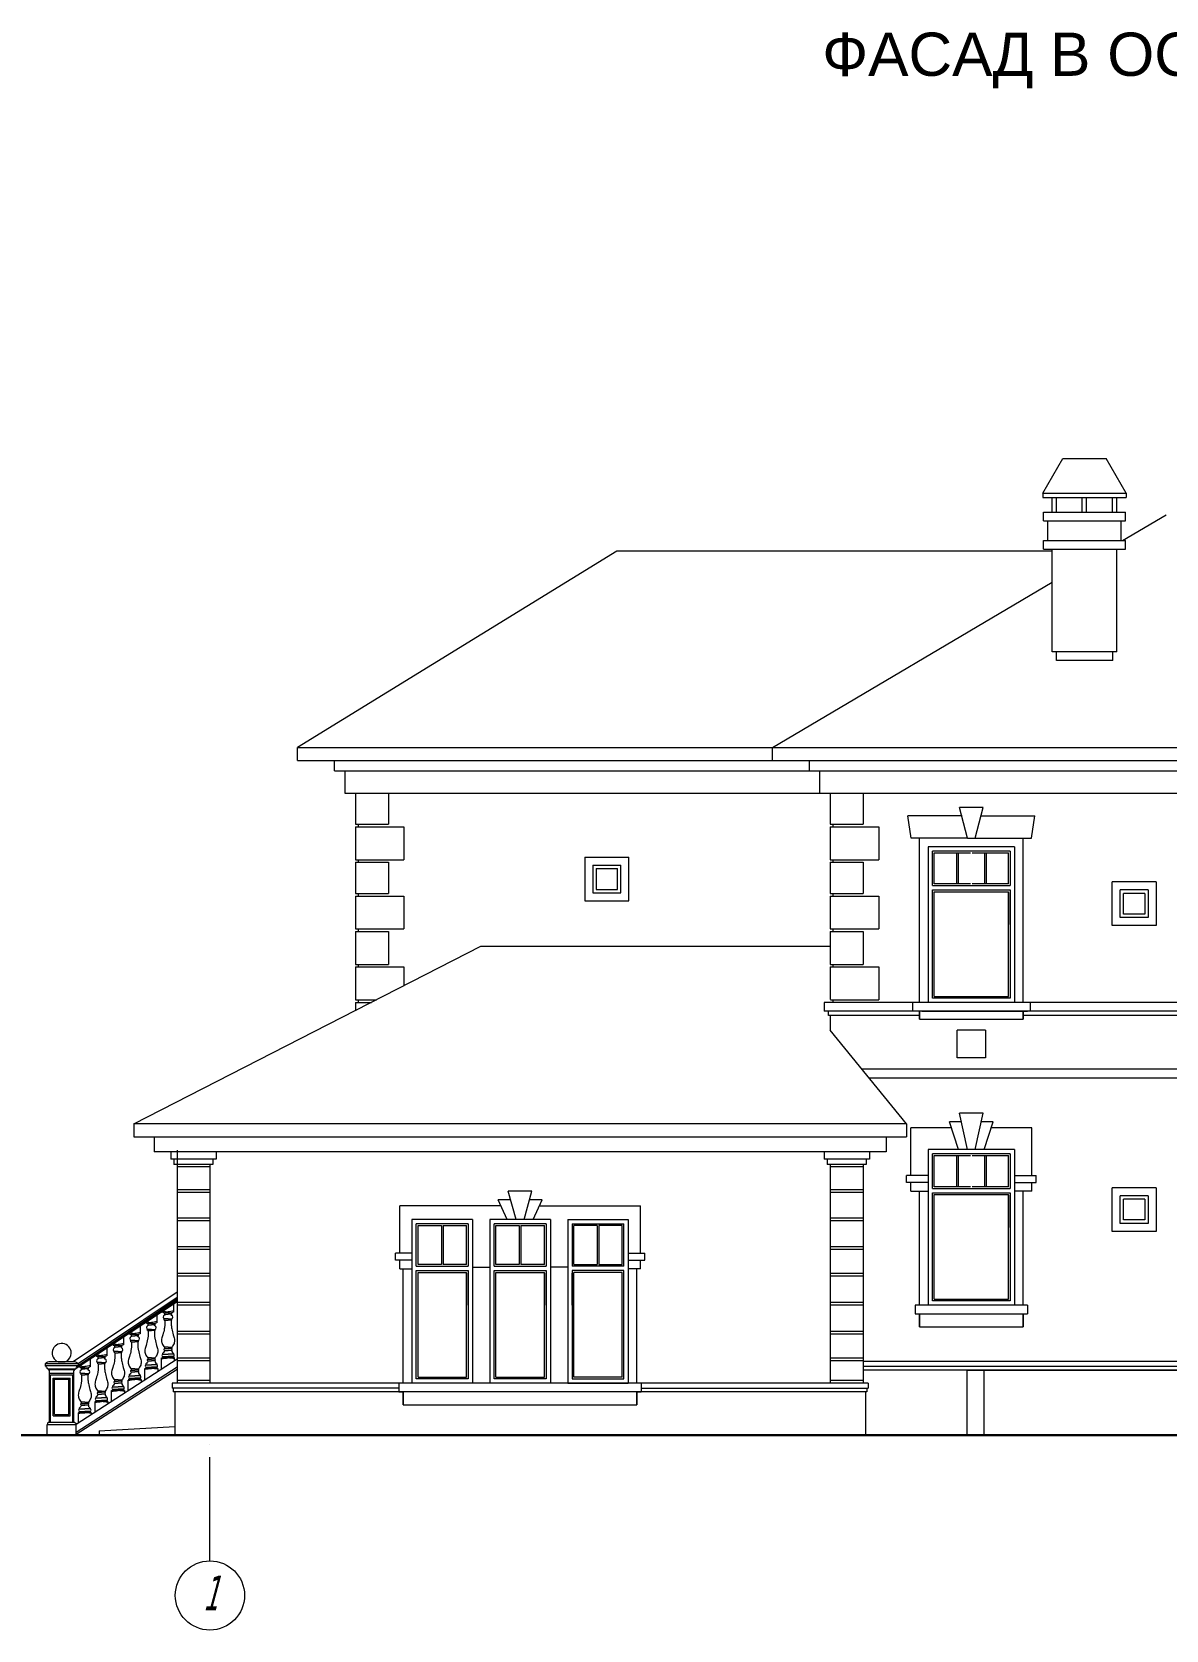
# Model space of a CAD drawing. Header units: millimetres. Extents: x 574812 to 785403, y 231698 to 285481.
# Drawn here: x 668435 to 681542, y 267009 to 285481 of the extents above; entities that cross this region are included whole.
import ezdxf
from ezdxf.enums import TextEntityAlignment as Align

# ---------------------------------------------------------------- set-up
doc = ezdxf.new("R2010")
doc.units = ezdxf.units.MM
doc.linetypes.add('ACAD_ISO04W100', pattern=[30, 24, -3, 0, -3])
doc.layers.add('OSI', color=154, linetype='Continuous')
for name, color, linetype, lineweight in [('WALL-outdoor', 14, 'Continuous', 30), ('Баллюстрада', 7, 'Continuous', 5), ('ОТМЕТКИ', 240, 'Continuous', 5)]:
    doc.layers.add(name, color=color, linetype=linetype, lineweight=lineweight)
doc.styles.get("Standard").update_dxf_attribs({"font": 'TAHOMA.TTF', "width": 0.6, "oblique": 15, "height": 220})
doc.styles.add('style4', font='ARIAL.TTF', dxfattribs={"height": 200})

msp = doc.modelspace()

# ---------------------------------------------------------------- linework, layer by layer
at = {"layer": 'OSI', "linetype": 'ACAD_ISO04W100', "lineweight": 9, "ltscale": 50}
msp.add_line((670492, 267809.2), (670492, 269263.1), dxfattribs=at)
at = {"layer": 'OSI', "lineweight": 20}
msp.add_circle((670492, 267409.2), 400, dxfattribs=at)
at = {"layer": 'WALL-outdoor', "lineweight": 9}
for p, q in [((680119.1, 280151.6), (680350, 280551.6)), ((680350, 280551.6), (680850, 280551.6)), ((681080.9, 280151.6), (680850, 280551.6)), ((680119.1, 280151.6), (680119.1, 280101.6)), ((680119.1, 280151.6), (681080.9, 280151.6)), ((680119.1, 280101.6), (681080.9, 280101.6)), ((680226.7, 279931.6), (680226.7, 280101.6)), ((680276.7, 279931.6), (680276.7, 280101.6)), ((680574.5, 279931.6), (680574.5, 280101.6)), ((680624.5, 279931.6), (680624.5, 280101.6)), ((680923.3, 279931.6), (680923.3, 280101.6)), ((680973.3, 279931.6), (680973.3, 280101.6)), ((681080.9, 280151.6), (681080.9, 280101.6)), ((680126.7, 279831.6), (680126.7, 279931.6)), ((680126.7, 279931.6), (681073.3, 279931.6)), ((681040.4, 279601.6), (681542, 279898)), ((681073.3, 279831.6), (681073.3, 279931.6)), ((680126.7, 279831.6), (681073.3, 279831.6)), ((680176.7, 279601.6), (680176.7, 279831.6)), ((681023.3, 279601.6), (681023.3, 279831.6)), ((675193.4, 279481.2), (671504.3, 277209.7)), ((680226.7, 279481.2), (675193.4, 279481.2)), ((680126.7, 279501.6), (680126.7, 279601.6)), ((680126.7, 279601.6), (681073.3, 279601.6)), ((680126.7, 279501.6), (681073.3, 279501.6)), ((680226.7, 278316.4), (680226.7, 279501.6)), ((680973.3, 278316.4), (680973.3, 279501.6)), ((681073.3, 279501.6), (681073.3, 279601.6)), ((676992, 277209.7), (680226.7, 279120.8)), ((680973.3, 278316.4), (680226.7, 278316.4)), ((680276.7, 278216.4), (680276.7, 278316.4)), ((680926.7, 278216.4), (680276.7, 278216.4)), ((680926.7, 278216.4), (680926.7, 278316.4)), ((671504.3, 277209.7), (690892, 277209.7)), ((671504.3, 277059.7), (671504.3, 277209.7)), ((676992, 277059.7), (676992, 277209.7)), ((671504.3, 277059.7), (690892, 277059.7)), ((671933.1, 276939.7), (671933.1, 277059.7)), ((671933.1, 276939.7), (690463.2, 276939.7)), ((672050.3, 276939.7), (672050.3, 276683.1)), ((677420.8, 276939.7), (677420.8, 277059.7)), ((677538, 276939.7), (677538, 276683.1)), ((672050.3, 276683.1), (690346, 276683.1)), ((672174.3, 276683.1), (672174.3, 276323.1)), ((672174.3, 276683.1), (672554.3, 276683.1)), ((672554.3, 276683.1), (672554.3, 276323.1)), ((677662, 276683.1), (677662, 276323.1)), ((677662, 276683.1), (677662, 276323.1)), ((677662, 276683.1), (678042, 276683.1)), ((678042, 276683.1), (678042, 276323.1)), ((679184.5, 276421.8), (678558.6, 276421.8)), ((678597.4, 276163.1), (678558.6, 276421.8)), ((679246.7, 276163.1), (679154.9, 276515.1)), ((679429.1, 276515.1), (679154.9, 276515.1)), ((679337.3, 276163.1), (679429.1, 276515.1)), ((679399.5, 276421.8), (680025.4, 276421.8)), ((679986.6, 276163.1), (680025.4, 276421.8)), ((672174.3, 276323.1), (672554.3, 276323.1)), ((672174.3, 276293.1), (672174.3, 275913.1)), ((672174.3, 276293.1), (672734.3, 276293.1)), ((672204.3, 276323.1), (672204.3, 276293.1)), ((672734.3, 276293.1), (672734.3, 275913.1)), ((677662, 276323.1), (678042, 276323.1)), ((677662, 276293.1), (677662, 275913.1)), ((677662, 276293.1), (678222, 276293.1)), ((677662, 276293.1), (677662, 275913.1)), ((677692, 276323.1), (677692, 276293.1)), ((678222, 276293.1), (678222, 275913.1)), ((679246.7, 276163.1), (678597.4, 276163.1)), ((678692, 274263.1), (678692, 276163.1)), ((679246.7, 276163.1), (679337.3, 276163.1)), ((679337.3, 276163.1), (679986.6, 276163.1)), ((679892, 274263.1), (679892, 276163.1)), ((678792, 276063.1), (678792, 274263.1)), ((679792, 276063.1), (678792, 276063.1)), ((678792, 276063.1), (678792, 274263.1)), ((679792, 276063.1), (678792, 276063.1)), ((678792, 276063.1), (678792, 274263.1)), ((679792, 276063.1), (678792, 276063.1)), ((678792, 276063.1), (678792, 274263.1)), ((678792, 276063.1), (678792, 276063.1)), ((679742, 276013.1), (678842, 276013.1)), ((678842, 275613.6), (678842, 276013.1)), ((678862, 275993.1), (679282, 275993.1)), ((678862, 275633.6), (678862, 275993.1)), ((679119.6, 275993.1), (679119.6, 275633.6)), ((679139.6, 275993.1), (679139.6, 275633.6)), ((679442, 276063.1), (679142, 276063.1)), ((679302, 275993.1), (679722, 275993.1)), ((679442.5, 275993.1), (679442.5, 275633.6)), ((679462.5, 275993.1), (679462.5, 275633.6)), ((679722, 275633.6), (679722, 275993.1)), ((679742, 276013.1), (679742, 275613.6)), ((679792, 276063.1), (679792, 274263.1)), ((679792, 276063.1), (679792, 274263.1)), ((679792, 276063.1), (679792, 274263.1)), ((679792, 276063.1), (679792, 276063.1)), ((672174.3, 275913.1), (672734.3, 275913.1)), ((672174.3, 275883.1), (672174.3, 275523.1)), ((672174.3, 275883.1), (672554.3, 275883.1)), ((672204.3, 275913.1), (672204.3, 275883.1)), ((672554.3, 275883.1), (672554.3, 275523.1)), ((674823.9, 275942.7), (675334.4, 275942.7)), ((674823.9, 275942.7), (674823.9, 275437.3)), ((674916.6, 275850), (675241.6, 275850)), ((674916.6, 275850), (674916.6, 275530)), ((674956.6, 275810), (675201.6, 275810)), ((674956.6, 275810), (674956.6, 275570)), ((675201.6, 275570), (675201.6, 275810)), ((675241.6, 275530), (675241.6, 275850)), ((675334.4, 275437.3), (675334.4, 275942.7)), ((677662, 275913.1), (678222, 275913.1)), ((677662, 275883.1), (677662, 275523.1)), ((677662, 275883.1), (678042, 275883.1)), ((677662, 275883.1), (677662, 275523.1)), ((677692, 275913.1), (677692, 275883.1)), ((678042, 275883.1), (678042, 275523.1)), ((678842, 275613.6), (679742, 275613.6)), ((679282, 275633.6), (678862, 275633.6)), ((679722, 275633.6), (679302, 275633.6)), ((681428.8, 275656.5), (680918.4, 275656.5)), ((680918.4, 275151), (680918.4, 275656.5)), ((681428.8, 275656.5), (681428.8, 275151)), ((672174.3, 275523.1), (672554.3, 275523.1)), ((672174.3, 275493.1), (672174.3, 275113.1)), ((672174.3, 275493.1), (672734.3, 275493.1)), ((672204.3, 275523.1), (672204.3, 275493.1)), ((672734.3, 275493.1), (672734.3, 275113.1)), ((674823.9, 275437.3), (675334.4, 275437.3)), ((674916.6, 275530), (675241.6, 275530)), ((674956.6, 275570), (675201.6, 275570)), ((677662, 275523.1), (678042, 275523.1)), ((677662, 275493.1), (677662, 275113.1)), ((677662, 275493.1), (678222, 275493.1)), ((677662, 275493.1), (677662, 275113.1)), ((677692, 275523.1), (677692, 275493.1)), ((678222, 275493.1), (678222, 275113.1)), ((678842, 274313.1), (678842, 275563.6)), ((678842, 275563.6), (679742, 275563.6)), ((678862, 274333.1), (678862, 275543.6)), ((678862, 275543.6), (679722, 275543.6)), ((679722, 274333.1), (679722, 275543.6)), ((679742, 275563.6), (679742, 274313.1)), ((679742, 275163.1), (679742, 275533.8)), ((681336.1, 275563.8), (681011.1, 275563.8)), ((681011.1, 275243.8), (681011.1, 275563.8)), ((681296.1, 275523.8), (681051.1, 275523.8)), ((681051.1, 275283.8), (681051.1, 275523.8)), ((681296.1, 275523.8), (681296.1, 275283.8)), ((681336.1, 275563.8), (681336.1, 275243.8)), ((681336.1, 275243.8), (681011.1, 275243.8)), ((681296.1, 275283.8), (681051.1, 275283.8)), ((672174.3, 275113.1), (672734.3, 275113.1)), ((672174.3, 275083.1), (672174.3, 274703.1)), ((672174.3, 275083.1), (672554.3, 275083.1)), ((672204.3, 275113.1), (672204.3, 275083.1)), ((672554.3, 275083.1), (672554.3, 274703.1)), ((677662, 275113.1), (678222, 275113.1)), ((677662, 275083.1), (677662, 274703.1)), ((677662, 275083.1), (678042, 275083.1)), ((677662, 275083.1), (677662, 274914.8)), ((677692, 275113.1), (677692, 275083.1)), ((678042, 275083.1), (678042, 274703.1)), ((681428.8, 275151), (680918.4, 275151)), ((669612, 272859.8), (673622, 274914.8)), ((673622, 274914.8), (677662, 274914.8)), ((672174.3, 274703.1), (672554.3, 274703.1)), ((672174.3, 274673.1), (672174.3, 274293.1)), ((672174.3, 274673.1), (672734.3, 274673.1)), ((672204.3, 274703.1), (672204.3, 274673.1)), ((672734.3, 274673.1), (672734.3, 274456.4)), ((677662, 274703.1), (678042, 274703.1)), ((677662, 274673.1), (678222, 274673.1)), ((677662, 274673.1), (677662, 274296.9)), ((677692, 274703.1), (677692, 274673.1)), ((678222, 274673.1), (678222, 274293.1)), ((679742, 274313.1), (678842, 274313.1)), ((678862, 274333.1), (679722, 274333.1)), ((672174.3, 274293.1), (672418.1, 274293.1)), ((672174.3, 274263.1), (672174.3, 274167.3)), ((672174.3, 274263.1), (672360, 274263.1)), ((672174.3, 274263.1), (672360, 274263.1)), ((672204.3, 274293.1), (672204.3, 274263.1)), ((690292, 274263.1), (677592, 274263.1)), ((677592, 274263.1), (677592, 274163.1)), ((677592, 274263.1), (677592, 274163.1)), ((690292, 274163.1), (677592, 274163.1)), ((677642, 274113.1), (677642, 274163.1)), ((677642, 274113.1), (677642, 274163.1)), ((677664.3, 274293.1), (678222, 274293.1)), ((677692, 274293.1), (677692, 274263.1)), ((678612.4, 274263.1), (678612.4, 274163.1)), ((678692, 274070.4), (678692, 274163.1)), ((678692, 274163.1), (678692, 274070.4)), ((679942, 274263.1), (678717.9, 274263.1)), ((678717.9, 274163.1), (679942, 274163.1)), ((679792, 274263.1), (678792, 274263.1)), ((679792, 274263.1), (678792, 274263.1)), ((679792, 274263.1), (678792, 274263.1)), ((679892, 274070.4), (679892, 274163.1)), ((679892, 274163.1), (679892, 274070.4)), ((679971.6, 274263.1), (679971.6, 274163.1)), ((678692, 274113.1), (677642, 274113.1)), ((677662, 274113.1), (677662, 273943.1)), ((678542, 272859.8), (677662, 273943.1)), ((678692, 274070.4), (679892, 274070.4)), ((679454.5, 273941.8), (679129.5, 273941.8)), ((679129.5, 273621.8), (679129.5, 273941.8)), ((679454.5, 273941.8), (679454.5, 273621.8)), ((682510.5, 274113.1), (679892, 274113.1)), ((679454.5, 273621.8), (679129.5, 273621.8)), ((686348.5, 273493.1), (678027.5, 273493.1)), ((678108.8, 273393.1), (686063.3, 273393.1)), ((678542, 272859.8), (669612, 272859.8)), ((669612, 272859.8), (669612, 272709.8)), ((669612, 272859.8), (669612, 272709.8)), ((678542, 272859.8), (678542, 272709.8)), ((678542, 272859.8), (678542, 272709.8)), ((679142, 272563.1), (679038.7, 272883.1)), ((679176.8, 272883.1), (679038.7, 272883.1)), ((679246.7, 272563.1), (679154.9, 272983.1)), ((679429.1, 272983.1), (679154.9, 272983.1)), ((679337.3, 272563.1), (679429.1, 272983.1)), ((679545.4, 272883.1), (679407.2, 272883.1)), ((679442, 272563.1), (679545.4, 272883.1)), ((669612, 272709.8), (678542, 272709.8)), ((669846.3, 272709.8), (669846.3, 272538.1)), ((678307.8, 272709.8), (678307.8, 272538.1)), ((678592, 272263.7), (678592, 272813.1)), ((679061.3, 272813.1), (678592, 272813.1)), ((679992, 272813.1), (679522.8, 272813.1)), ((679992, 272263.7), (679992, 272813.1)), ((678307.8, 272538.1), (669846.3, 272538.1)), ((670564.4, 272538.1), (670039.6, 272538.1)), ((670039.6, 272538.1), (670039.6, 272452.1)), ((670112, 272554.5), (670112, 270276.1)), ((670564.4, 272538.1), (670564.4, 272452.1)), ((678114.4, 272538.1), (677589.6, 272538.1)), ((677589.6, 272538.1), (677589.6, 272452.1)), ((678114.4, 272538.1), (678114.4, 272452.1)), ((678792, 272563.1), (678792, 270763.1)), ((679792, 272563.1), (678792, 272563.1)), ((678792, 272563.1), (678792, 270763.1)), ((679792, 272563.1), (678792, 272563.1)), ((678792, 272563.1), (678792, 270763.1)), ((679792, 272563.1), (678792, 272563.1)), ((678792, 272563.1), (678792, 270763.1)), ((679742, 272513.1), (678842, 272513.1)), ((678842, 272113.6), (678842, 272513.1)), ((678862, 272493.1), (679282, 272493.1)), ((678862, 272133.6), (678862, 272493.1)), ((679119.6, 272493.1), (679119.6, 272133.6)), ((679139.6, 272493.1), (679139.6, 272133.6)), ((679442, 272563.1), (679142, 272563.1)), ((679302, 272493.1), (679722, 272493.1)), ((679442.5, 272493.1), (679442.5, 272133.6)), ((679462.5, 272493.1), (679462.5, 272133.6)), ((679722, 272133.6), (679722, 272493.1)), ((679742, 272513.1), (679742, 272113.6)), ((679792, 272563.1), (679792, 270763.1)), ((679792, 272563.1), (679792, 270763.1)), ((679792, 272563.1), (679792, 270763.1)), ((670564.4, 272452.1), (670039.6, 272452.1)), ((670076.7, 272452.1), (670076.7, 272391.5)), ((670527.3, 272391.5), (670076.7, 272391.5)), ((670112, 272391.5), (670112, 269863.1)), ((670492, 272361.5), (670112, 272361.5)), ((670492, 272391.5), (670492, 269863.1)), ((670527.3, 272452.1), (670527.3, 272391.5)), ((678114.4, 272452.1), (677589.6, 272452.1)), ((677626.7, 272452.1), (677626.7, 272391.5)), ((678077.3, 272391.5), (677626.7, 272391.5)), ((677662, 272391.5), (677662, 269863.1)), ((678042, 272361.5), (677662, 272361.5)), ((678042, 272391.5), (678042, 269863.1)), ((678077.3, 272452.1), (678077.3, 272391.5)), ((670492, 272097.9), (670112, 272097.9)), ((678042, 272097.9), (677662, 272097.9)), ((678042, 272191.5), (678042, 269863.1)), ((678542, 272183.7), (678542, 272263.7)), ((678792, 272263.7), (678542, 272263.7)), ((678792, 272183.7), (678542, 272183.7)), ((678592, 272083.8), (678592, 272183.7)), ((678842, 272113.6), (679742, 272113.6)), ((679282, 272133.6), (678862, 272133.6)), ((679722, 272133.6), (679302, 272133.6)), ((679792, 272263.7), (680042, 272263.7)), ((679792, 272183.7), (680042, 272183.7)), ((679992, 272083.8), (679992, 272183.7)), ((680042, 272183.7), (680042, 272263.7)), ((681428.8, 272121.8), (680918.4, 272121.8)), ((680918.4, 271616.3), (680918.4, 272121.8)), ((681428.8, 272121.8), (681428.8, 271616.3)), ((670492, 272067.9), (670112, 272067.9)), ((672685.4, 271363.7), (672685.4, 271913.1)), ((673846.3, 271913.1), (672685.4, 271913.1)), ((673927, 271754), (673823.7, 271983.1)), ((673961.8, 271983.1), (673823.7, 271983.1)), ((674031.7, 271754), (673939.9, 272083.1)), ((674214.1, 272083.1), (673939.9, 272083.1)), ((674122.3, 271754), (674214.1, 272083.1)), ((674330.4, 271983.1), (674192.2, 271983.1)), ((674227, 271754), (674330.4, 271983.1)), ((674307.8, 271913.1), (675468.7, 271913.1)), ((675468.7, 271363.7), (675468.7, 271913.1)), ((678042, 272067.9), (677662, 272067.9)), ((678592, 272083.8), (678792, 272083.8)), ((678692, 270763.1), (678692, 272083.8)), ((678842, 270813.1), (678842, 272063.6)), ((678842, 272063.6), (679742, 272063.6)), ((678862, 270833.1), (678862, 272043.6)), ((678862, 272043.6), (679722, 272043.6)), ((679722, 270833.1), (679722, 272043.6)), ((679742, 272063.6), (679742, 270813.1)), ((679742, 271663.1), (679742, 272033.8)), ((679992, 272083.8), (679792, 272083.8)), ((679892, 270763.1), (679892, 272083.8)), ((681336.1, 272029), (681011.1, 272029)), ((681011.1, 271709), (681011.1, 272029)), ((681296.1, 271989), (681051.1, 271989)), ((681051.1, 271749), (681051.1, 271989)), ((681296.1, 271989), (681296.1, 271749)), ((681336.1, 272029), (681336.1, 271709)), ((670492, 271768), (670112, 271768)), ((670492, 271738), (670112, 271738)), ((672827, 271754), (672827, 269863.1)), ((673527, 271754), (672827, 271754)), ((672827, 271754), (672827, 269863.1)), ((673527, 271754), (672827, 271754)), ((672827, 271754), (672827, 269863.1)), ((673527, 271754), (672827, 271754)), ((672827, 271754), (672827, 269863.1)), ((673327, 271754), (673027, 271754)), ((673527, 271754), (673527, 269863.1)), ((673527, 271754), (673527, 269863.1)), ((673527, 271754), (673527, 269863.1)), ((673727, 271754), (673727, 269863.1)), ((674427, 271754), (673727, 271754)), ((673727, 271754), (673727, 269863.1)), ((674427, 271754), (673727, 271754)), ((673727, 271754), (673727, 269863.1)), ((674427, 271754), (673727, 271754)), ((673727, 271754), (673727, 269863.1)), ((674227, 271754), (673927, 271754)), ((674427, 271754), (674427, 269863.1)), ((674427, 271754), (674427, 269863.1)), ((674427, 271754), (674427, 269863.1)), ((674627, 271754), (674627, 269863.1)), ((674627, 271754), (675327, 271754)), ((674627, 271754), (674627, 269863.1)), ((674627, 271754), (675327, 271754)), ((674627, 271754), (674627, 269863.1)), ((674627, 271754), (675327, 271754)), ((674827, 271754), (675127, 271754)), ((675327, 271754), (675327, 269863.1)), ((675327, 271754), (675327, 269863.1)), ((675327, 271754), (675327, 269863.1)), ((675327, 271754), (675327, 269863.1)), ((678042, 271768), (677662, 271768)), ((678042, 271738), (677662, 271738)), ((681296.1, 271749), (681051.1, 271749)), ((673477, 271704), (672877, 271704)), ((672877, 271213.6), (672877, 271704)), ((672897, 271684), (673167, 271684)), ((672897, 271233.6), (672897, 271684)), ((673167, 271684), (673167, 271233.6)), ((673187, 271684), (673457, 271684)), ((673187, 271684), (673187, 271233.6)), ((673457, 271233.6), (673457, 271684)), ((673477, 271704), (673477, 271213.6)), ((674377, 271704), (673777, 271704)), ((673777, 271213.6), (673777, 271704)), ((673797, 271684), (674067, 271684)), ((673797, 271233.6), (673797, 271684)), ((674067, 271684), (674067, 271233.6)), ((674087, 271684), (674357, 271684)), ((674087, 271684), (674087, 271233.6)), ((674357, 271233.6), (674357, 271684)), ((674377, 271704), (674377, 271213.6)), ((674677, 271704), (674677, 271213.6)), ((674677, 271704), (675277, 271704)), ((674697, 271233.6), (674697, 271684)), ((674967, 271684), (674697, 271684)), ((674967, 271684), (674967, 271233.6)), ((675257, 271684), (674987, 271684)), ((674987, 271684), (674987, 271233.6)), ((675257, 271233.6), (675257, 271684)), ((675277, 271213.6), (675277, 271704)), ((681428.8, 271616.3), (680918.4, 271616.3)), ((681336.1, 271709), (681011.1, 271709)), ((670492, 271438.2), (670112, 271438.2)), ((670492, 271408.2), (670112, 271408.2)), ((672635.4, 271283.7), (672635.4, 271363.7)), ((672827, 271363.7), (672635.4, 271363.7)), ((675327, 271363.7), (675518.7, 271363.7)), ((675518.7, 271283.7), (675518.7, 271363.7)), ((678042, 271438.2), (677662, 271438.2)), ((678042, 271408.2), (677662, 271408.2)), ((672827, 271283.7), (672635.4, 271283.7)), ((672685.4, 271183.8), (672685.4, 271283.7)), ((672685.4, 271183.8), (672827, 271183.8)), ((672727, 269863.1), (672727, 271183.8)), ((672877, 271213.6), (673477, 271213.6)), ((672877, 269913.1), (672877, 271163.6)), ((672877, 271163.6), (673477, 271163.6)), ((673167, 271233.6), (672897, 271233.6)), ((673457, 271233.6), (673187, 271233.6)), ((673477, 271163.6), (673477, 269913.1)), ((673527, 271203.7), (673727, 271203.7)), ((673777, 271213.6), (674377, 271213.6)), ((673777, 269913.1), (673777, 271163.6)), ((673777, 271163.6), (674377, 271163.6)), ((674067, 271233.6), (673797, 271233.6)), ((674357, 271233.6), (674087, 271233.6)), ((674377, 271163.6), (674377, 269913.1)), ((674627, 271203.7), (674427, 271203.7)), ((675277, 271213.6), (674677, 271213.6)), ((675277, 271163.6), (674677, 271163.6)), ((674677, 271163.6), (674677, 269913.1)), ((674697, 271233.6), (674967, 271233.6)), ((674987, 271233.6), (675257, 271233.6)), ((675277, 269913.1), (675277, 271163.6)), ((675327, 271283.7), (675518.7, 271283.7)), ((675468.7, 271183.8), (675327, 271183.8)), ((675427, 269863.1), (675427, 271183.8)), ((675468.7, 271183.8), (675468.7, 271283.7)), ((670492, 271130.2), (670112, 271130.2)), ((670492, 271100.2), (670112, 271100.2)), ((672897, 269933.1), (672897, 271143.6)), ((672897, 271143.6), (673457, 271143.6)), ((673457, 269933.1), (673457, 271143.6)), ((673477, 270763.1), (673477, 271133.8)), ((673797, 269933.1), (673797, 271143.6)), ((673797, 271143.6), (674357, 271143.6)), ((674357, 269933.1), (674357, 271143.6)), ((674377, 270763.1), (674377, 271133.8)), ((674677, 270763.1), (674677, 271133.8)), ((674697, 269933.1), (674697, 271143.6)), ((675257, 271143.6), (674697, 271143.6)), ((675257, 269933.1), (675257, 271143.6)), ((678042, 271130.2), (677662, 271130.2)), ((678042, 271100.2), (677662, 271100.2)), ((670112, 270912.6), (668912, 270109.3)), ((670112, 270804.7), (668945, 270031)), ((670112, 270814.2), (668951.7, 270044.8)), ((670112, 270851.3), (668968.4, 270085.7)), ((670112, 270832.2), (668968.4, 270064.8)), ((670492, 270794.9), (670112, 270794.9)), ((678042, 270794.9), (677662, 270794.9)), ((679742, 270813.1), (678842, 270813.1)), ((678862, 270833.1), (679722, 270833.1)), ((669881.2, 270564.8), (669881.2, 270651.7)), ((669942.1, 270687.1), (669942.1, 270692)), ((670008.1, 270674.1), (669968.1, 270674.1)), ((669968.1, 270674.1), (669968.1, 270659.1)), ((670008.1, 270674.1), (669968.1, 270674.1)), ((669968.1, 270659.1), (670008.1, 270659.1)), ((669968.1, 270659.1), (670008.1, 270659.1)), ((670008.1, 270674.1), (670048.1, 270674.1)), ((670008.1, 270674.1), (670048.1, 270674.1)), ((670048.1, 270659.1), (670008.1, 270659.1)), ((670048.1, 270659.1), (670008.1, 270659.1)), ((670048.1, 270674.1), (670048.1, 270659.1)), ((670074.1, 270687.1), (670074.1, 270779.6)), ((670492, 270764.9), (670112, 270764.9)), ((678042, 270764.9), (677662, 270764.9)), ((678642, 270763.1), (678642, 270663.1)), ((679942, 270763.1), (678642, 270763.1)), ((678642, 270663.1), (679942, 270663.1)), ((678692, 270513.1), (678692, 270663.1)), ((678692, 270663.1), (678692, 270513.1)), ((679792, 270763.1), (678792, 270763.1)), ((679792, 270763.1), (678792, 270763.1)), ((679792, 270763.1), (678792, 270763.1)), ((679892, 270513.1), (679892, 270663.1)), ((679892, 270663.1), (679892, 270513.1)), ((679942, 270763.1), (679942, 270663.1)), ((669622.8, 270424.2), (669582.8, 270424.2)), ((669582.8, 270424.2), (669582.8, 270409.2)), ((669622.8, 270424.2), (669582.8, 270424.2)), ((669622.8, 270424.2), (669662.8, 270424.2)), ((669622.8, 270424.2), (669662.8, 270424.2)), ((669662.8, 270424.2), (669662.8, 270409.2)), ((669688.8, 270437.2), (669688.8, 270524.1)), ((669815.2, 270484.8), (669772.2, 270484.8)), ((669772.2, 270469.8), (669772.2, 270484.8)), ((669772.2, 270469.8), (669815.2, 270469.8)), ((669815.2, 270551.8), (669775.2, 270551.8)), ((669775.2, 270551.8), (669775.2, 270536.8)), ((669815.2, 270551.8), (669775.2, 270551.8)), ((669775.2, 270536.8), (669815.2, 270536.8)), ((669775.2, 270536.8), (669815.2, 270536.8)), ((669815.2, 270551.8), (669855.2, 270551.8)), ((669815.2, 270551.8), (669855.2, 270551.8)), ((669855.2, 270536.8), (669815.2, 270536.8)), ((669855.2, 270536.8), (669815.2, 270536.8)), ((669815.2, 270484.8), (669858.2, 270484.8)), ((669858.2, 270469.8), (669815.2, 270469.8)), ((669855.2, 270551.8), (669855.2, 270536.8)), ((669858.2, 270469.8), (669858.2, 270484.8)), ((670008.1, 270607.1), (669965.1, 270607.1)), ((669965.1, 270592.1), (669965.1, 270607.1)), ((669965.1, 270592.1), (670008.1, 270592.1)), ((670008.1, 270607.1), (670051.1, 270607.1)), ((670051.1, 270592.1), (670008.1, 270592.1)), ((670051.1, 270592.1), (670051.1, 270607.1)), ((670492, 270459.7), (670112, 270459.7)), ((670492, 270429.7), (670112, 270429.7)), ((678042, 270459.7), (677662, 270459.7)), ((678042, 270429.7), (677662, 270429.7)), ((678692, 270513.1), (679892, 270513.1)), ((669304, 270182.1), (669304, 270269)), ((669430.4, 270296.6), (669390.4, 270296.6)), ((669390.4, 270296.6), (669390.4, 270281.6)), ((669430.4, 270296.6), (669390.4, 270296.6)), ((669390.4, 270281.6), (669430.4, 270281.6)), ((669390.4, 270281.6), (669430.4, 270281.6)), ((669430.4, 270296.6), (669470.4, 270296.6)), ((669430.4, 270296.6), (669470.4, 270296.6)), ((669470.4, 270281.6), (669430.4, 270281.6)), ((669470.4, 270281.6), (669430.4, 270281.6)), ((669470.4, 270296.6), (669470.4, 270281.6)), ((669496.4, 270309.6), (669496.4, 270396.6)), ((669622.8, 270357.2), (669579.8, 270357.2)), ((669579.8, 270342.2), (669579.8, 270357.2)), ((669579.8, 270342.2), (669622.8, 270342.2)), ((669582.8, 270409.2), (669622.8, 270409.2)), ((669582.8, 270409.2), (669622.8, 270409.2)), ((669662.8, 270409.2), (669622.8, 270409.2)), ((669662.8, 270409.2), (669622.8, 270409.2)), ((669622.8, 270357.2), (669665.8, 270357.2)), ((669665.8, 270342.2), (669622.8, 270342.2)), ((669665.8, 270342.2), (669665.8, 270357.2)), ((670008.1, 270277.1), (669966.1, 270277.1)), ((669966.1, 270277.1), (669966.1, 270262.1)), ((669966.1, 270262.1), (670008.1, 270262.1)), ((669966.1, 270242.1), (670008.1, 270242.1)), ((670008.1, 270277.1), (670050.1, 270277.1)), ((670050.1, 270262.1), (670008.1, 270262.1)), ((670050.1, 270242.1), (670008.1, 270242.1)), ((670050.1, 270277.1), (670050.1, 270262.1)), ((668968.4, 270085.7), (668588.4, 270085.7)), ((668588.4, 270085.7), (668588.4, 270064.2)), ((668968.4, 270064.8), (668588.4, 270064.8)), ((668912, 270109.3), (668644.8, 270109.3)), ((668737, 270109.3), (668819.9, 270109.3)), ((670112, 270140), (668946.4, 269386.8)), ((668968.4, 270085.7), (668968.4, 270064.2)), ((669111.6, 270054.5), (669111.6, 270141.4)), ((669238, 270102.1), (669195, 270102.1)), ((669195, 270087.1), (669195, 270102.1)), ((669195, 270087.1), (669238, 270087.1)), ((669238, 270169.1), (669198, 270169.1)), ((669198, 270169.1), (669198, 270154.1)), ((669238, 270169.1), (669198, 270169.1)), ((669198, 270154.1), (669238, 270154.1)), ((669198, 270154.1), (669238, 270154.1)), ((669238, 270169.1), (669278, 270169.1)), ((669238, 270169.1), (669278, 270169.1)), ((669278, 270154.1), (669238, 270154.1)), ((669278, 270154.1), (669238, 270154.1)), ((669238, 270102.1), (669281, 270102.1)), ((669281, 270087.1), (669238, 270087.1)), ((669278, 270169.1), (669278, 270154.1)), ((669281, 270087.1), (669281, 270102.1)), ((669430.4, 270229.6), (669387.4, 270229.6)), ((669387.4, 270214.6), (669387.4, 270229.6)), ((669387.4, 270214.6), (669430.4, 270214.6)), ((669430.4, 270229.6), (669473.4, 270229.6)), ((669473.4, 270214.6), (669430.4, 270214.6)), ((669473.4, 270214.6), (669473.4, 270229.6)), ((669752.2, 270084.8), (669752.2, 270074.8)), ((669752.2, 270074.8), (669815.2, 270074.8)), ((669815.2, 270154.8), (669773.2, 270154.8)), ((669773.2, 270154.8), (669773.2, 270139.8)), ((669773.2, 270139.8), (669815.2, 270139.8)), ((669773.2, 270119.8), (669815.2, 270119.8)), ((669815.2, 270154.8), (669857.2, 270154.8)), ((669857.2, 270139.8), (669815.2, 270139.8)), ((669857.2, 270119.8), (669815.2, 270119.8)), ((669878.2, 270074.8), (669815.2, 270074.8)), ((669857.2, 270154.8), (669857.2, 270139.8)), ((669878.2, 270084.8), (669878.2, 270074.8)), ((669934.1, 270025), (669934.1, 270154.1)), ((669945.1, 270207.1), (669945.1, 270197.1)), ((669945.1, 270197.1), (670008.1, 270197.1)), ((669945.1, 270169.1), (670008.1, 270169.1)), ((669945.1, 270169.1), (669945.1, 270155.1)), ((669945.1, 270155.1), (670008.1, 270155.1)), ((670071.1, 270197.1), (670008.1, 270197.1)), ((670071.1, 270169.1), (670008.1, 270169.1)), ((670071.1, 270155.1), (670008.1, 270155.1)), ((670071.1, 270207.1), (670071.1, 270197.1)), ((670071.1, 270169.1), (670071.1, 270155.1)), ((670082.1, 270120.6), (670082.1, 270154.1)), ((670492, 270151.7), (670112, 270151.7)), ((670492, 270121.7), (670112, 270121.7)), ((678042, 270151.7), (677662, 270151.7)), ((678042, 270121.7), (677662, 270121.7)), ((690222, 270113.1), (678042, 270113.1)), ((690300.9, 270055), (678042, 270055)), ((668931.1, 270025.4), (668625.7, 270025.4)), ((668625.7, 270025.4), (668625.7, 270016.7)), ((668931.1, 270016.7), (668625.7, 270016.7)), ((668638.4, 269407.4), (668638.4, 270002.7)), ((668638.4, 269407.4), (668638.4, 269973.9)), ((668918.4, 269973.9), (668638.4, 269973.9)), ((668650.4, 269959.8), (668906.4, 269959.8)), ((668650.4, 269407.4), (668650.4, 269959.8)), ((668680.7, 269485.3), (668680.7, 269922.3)), ((668680.7, 269922.3), (668876.2, 269922.3)), ((668694.7, 269908.3), (668862.1, 269908.3)), ((668694.7, 269499.3), (668694.7, 269908.3)), ((668862.1, 269499.3), (668862.1, 269908.3)), ((668876.2, 269485.3), (668876.2, 269922.3)), ((668906.4, 269407.4), (668906.4, 269959.8)), ((668918.4, 269407.4), (668918.4, 270003.9)), ((668931.1, 270025.4), (668931.1, 270016.7)), ((670112, 270045.8), (668946.4, 269292.7)), ((670112, 270020.9), (668946.4, 269267.8)), ((669045.6, 269974.5), (669002.6, 269974.5)), ((669002.6, 269959.5), (669002.6, 269974.5)), ((669002.6, 269959.5), (669045.6, 269959.5)), ((669045.6, 270041.5), (669005.6, 270041.5)), ((669005.6, 270041.5), (669005.6, 270026.5)), ((669045.6, 270041.5), (669005.6, 270041.5)), ((669005.6, 270026.5), (669045.6, 270026.5)), ((669005.6, 270026.5), (669045.6, 270026.5)), ((669045.6, 270041.5), (669085.6, 270041.5)), ((669045.6, 270041.5), (669085.6, 270041.5)), ((669085.6, 270026.5), (669045.6, 270026.5)), ((669085.6, 270026.5), (669045.6, 270026.5)), ((669045.6, 269974.5), (669088.6, 269974.5)), ((669088.6, 269959.5), (669045.6, 269959.5)), ((669085.6, 270041.5), (669085.6, 270026.5)), ((669088.6, 269959.5), (669088.6, 269974.5)), ((669430.4, 269899.6), (669388.4, 269899.6)), ((669388.4, 269899.6), (669388.4, 269884.6)), ((669388.4, 269884.6), (669430.4, 269884.6)), ((669430.4, 269899.6), (669472.4, 269899.6)), ((669472.4, 269884.6), (669430.4, 269884.6)), ((669472.4, 269899.6), (669472.4, 269884.6)), ((669548.8, 269776.1), (669548.8, 269896.2)), ((669559.8, 269957.2), (669559.8, 269947.2)), ((669559.8, 269947.2), (669622.8, 269947.2)), ((669559.8, 269919.2), (669622.8, 269919.2)), ((669559.8, 269919.2), (669559.8, 269905.2)), ((669559.8, 269905.2), (669622.8, 269905.2)), ((669622.8, 270027.2), (669580.8, 270027.2)), ((669580.8, 270027.2), (669580.8, 270012.2)), ((669580.8, 270012.2), (669622.8, 270012.2)), ((669580.8, 269992.2), (669622.8, 269992.2)), ((669622.8, 270027.2), (669664.8, 270027.2)), ((669664.8, 270012.2), (669622.8, 270012.2)), ((669664.8, 269992.2), (669622.8, 269992.2)), ((669685.8, 269947.2), (669622.8, 269947.2)), ((669685.8, 269919.2), (669622.8, 269919.2)), ((669685.8, 269905.2), (669622.8, 269905.2)), ((669664.8, 270027.2), (669664.8, 270012.2)), ((669685.8, 269957.2), (669685.8, 269947.2)), ((669685.8, 269919.2), (669685.8, 269905.2)), ((669696.8, 269904.2), (669696.8, 269871.7)), ((669741.2, 269900.4), (669741.2, 270031.8)), ((669752.2, 270046.8), (669815.2, 270046.8)), ((669752.2, 270046.8), (669752.2, 270032.8)), ((669752.2, 270032.8), (669815.2, 270032.8)), ((669878.2, 270046.8), (669815.2, 270046.8)), ((669878.2, 270032.8), (669815.2, 270032.8)), ((669878.2, 270046.8), (669878.2, 270032.8)), ((669889.2, 270031.8), (669889.2, 269996)), ((670492, 269893.1), (670112, 269893.1)), ((673477, 269913.1), (672877, 269913.1)), ((672897, 269933.1), (673457, 269933.1)), ((674377, 269913.1), (673777, 269913.1)), ((673797, 269933.1), (674357, 269933.1)), ((674677, 269913.1), (675277, 269913.1)), ((675257, 269933.1), (674697, 269933.1)), ((678042, 269893.1), (677662, 269893.1)), ((690208.5, 270013.1), (678042, 270013.1)), ((679242, 269263.1), (679242, 270013.1)), ((679242, 270013.1), (682361.1, 270013.1)), ((679442, 269263.1), (679442, 270013.1)), ((669175, 269702.1), (669175, 269692.1)), ((669175, 269692.1), (669238, 269692.1)), ((669238, 269772.1), (669196, 269772.1)), ((669196, 269772.1), (669196, 269757.1)), ((669196, 269757.1), (669238, 269757.1)), ((669196, 269737.1), (669238, 269737.1)), ((669238, 269772.1), (669280, 269772.1)), ((669280, 269757.1), (669238, 269757.1)), ((669280, 269737.1), (669238, 269737.1)), ((669301, 269692.1), (669238, 269692.1)), ((669280, 269772.1), (669280, 269757.1)), ((669301, 269702.1), (669301, 269692.1)), ((669356.4, 269651.7), (669356.4, 269776.6)), ((669367.4, 269829.6), (669367.4, 269819.6)), ((669367.4, 269819.6), (669430.4, 269819.6)), ((669367.4, 269791.6), (669430.4, 269791.6)), ((669367.4, 269791.6), (669367.4, 269777.6)), ((669367.4, 269777.6), (669430.4, 269777.6)), ((669388.4, 269864.6), (669430.4, 269864.6)), ((669472.4, 269864.6), (669430.4, 269864.6)), ((669493.4, 269819.6), (669430.4, 269819.6)), ((669493.4, 269791.6), (669430.4, 269791.6)), ((669493.4, 269777.6), (669430.4, 269777.6)), ((669493.4, 269829.6), (669493.4, 269819.6)), ((669493.4, 269791.6), (669493.4, 269777.6)), ((669504.4, 269776.6), (669504.4, 269747.4)), ((670055.3, 269863.1), (670055.3, 269805)), ((678098.7, 269863.1), (670055.3, 269863.1)), ((672677, 269805), (670055.3, 269805)), ((670068.8, 269805), (670068.8, 269763.1)), ((678085.2, 269763.1), (670068.8, 269763.1)), ((670086.8, 269763.1), (670086.8, 269263.1)), ((678098.7, 269863.1), (671684.1, 269863.1)), ((678085.2, 269763.1), (671684.1, 269763.1)), ((672677, 269863.1), (672677, 269763.1)), ((675477, 269863.1), (672677, 269863.1)), ((672677, 269763.1), (672727, 269763.1)), ((672727, 269613.1), (672727, 269763.1)), ((672727, 269763.1), (672727, 269613.1)), ((673527, 269863.1), (672827, 269863.1)), ((673527, 269863.1), (672827, 269863.1)), ((673527, 269863.1), (672827, 269863.1)), ((674427, 269863.1), (673727, 269863.1)), ((674427, 269863.1), (673727, 269863.1)), ((674427, 269863.1), (673727, 269863.1)), ((674627, 269863.1), (675327, 269863.1)), ((674627, 269863.1), (675327, 269863.1)), ((674627, 269863.1), (675327, 269863.1)), ((675427, 269613.1), (675427, 269763.1)), ((675427, 269763.1), (675427, 269613.1)), ((675427, 269763.1), (675477, 269763.1)), ((675477, 269863.1), (675477, 269763.1)), ((675477, 269805), (678098.7, 269805)), ((678067.3, 269763.1), (678067.3, 269263.1)), ((678085.2, 269805), (678085.2, 269763.1)), ((678098.7, 269863.1), (678098.7, 269805)), ((668971.6, 269403.1), (668971.6, 269521.5)), ((668982.6, 269574.5), (668982.6, 269564.5)), ((668982.6, 269564.5), (669045.6, 269564.5)), ((668982.6, 269536.5), (669045.6, 269536.5)), ((668982.6, 269536.5), (668982.6, 269522.5)), ((668982.6, 269522.5), (669045.6, 269522.5)), ((669045.6, 269644.5), (669003.6, 269644.5)), ((669003.6, 269644.5), (669003.6, 269629.5)), ((669003.6, 269629.5), (669045.6, 269629.5)), ((669003.6, 269609.5), (669045.6, 269609.5)), ((669045.6, 269644.5), (669087.6, 269644.5)), ((669087.6, 269629.5), (669045.6, 269629.5)), ((669087.6, 269609.5), (669045.6, 269609.5)), ((669108.6, 269564.5), (669045.6, 269564.5)), ((669108.6, 269536.5), (669045.6, 269536.5)), ((669108.6, 269522.5), (669045.6, 269522.5)), ((669087.6, 269644.5), (669087.6, 269629.5)), ((669108.6, 269574.5), (669108.6, 269564.5)), ((669108.6, 269536.5), (669108.6, 269522.5)), ((669119.6, 269521.5), (669119.6, 269498.7)), ((669164, 269527.4), (669164, 269649.1)), ((669175, 269664.1), (669238, 269664.1)), ((669175, 269664.1), (669175, 269650.1)), ((669175, 269650.1), (669238, 269650.1)), ((669301, 269664.1), (669238, 269664.1)), ((669301, 269650.1), (669238, 269650.1)), ((669301, 269664.1), (669301, 269650.1)), ((669312, 269649.1), (669312, 269623.1)), ((672727, 269613.1), (675427, 269613.1)), ((668610.4, 269386.8), (668946.4, 269386.8)), ((668610.4, 269263.1), (668610.4, 269386.8)), ((668932.6, 269407.4), (668625.1, 269407.4)), ((668680.7, 269485.3), (668876.2, 269485.3)), ((668694.7, 269499.3), (668862.1, 269499.3)), ((668946.4, 269263.1), (668946.4, 269386.8)), ((669212, 269313.1), (670086.8, 269363.1)), ((669212, 269313.1), (669212, 269263.1))]:
    msp.add_line(p, q, dxfattribs=at)
for centre, radius, start, end in [((669972.4, 270627.1), 21.3, 110.01596, 249.98404), ((669972.4, 270627.1), 21.3, 110.01596, 249.98404), ((670043.8, 270627.1), 21.3, 290.01596, 69.98404), ((670043.8, 270627.1), 21.3, 290.01596, 69.98404), ((669779.5, 270504.8), 21.3, 110.01596, 249.98404), ((669779.5, 270504.8), 21.3, 110.01596, 249.98404), ((669850.9, 270504.8), 21.3, 290.01596, 69.98404), ((669850.9, 270504.8), 21.3, 290.01596, 69.98404), ((668778.4, 270211.2), 110, 0, 247.87356), ((669394.7, 270249.6), 21.3, 110.01596, 249.98404), ((669394.7, 270249.6), 21.3, 110.01596, 249.98404), ((669466.1, 270249.6), 21.3, 290.01596, 69.98404), ((669466.1, 270249.6), 21.3, 290.01596, 69.98404), ((669587.1, 270377.2), 21.3, 110.01596, 249.98404), ((669587.1, 270377.2), 21.3, 110.01596, 249.98404), ((669658.5, 270377.2), 21.3, 290.01596, 69.98404), ((669658.5, 270377.2), 21.3, 290.01596, 69.98404), ((668642.7, 270035.2), 74.2, 88.35015, 137.0045), ((668778.4, 270211.2), 110, 292.12644, 0), ((668914.2, 270035.2), 74.2, 42.9955, 91.64985), ((669202.3, 270122.1), 21.3, 110.01596, 249.98404), ((669202.3, 270122.1), 21.3, 110.01596, 249.98404), ((669273.7, 270122.1), 21.3, 290.01596, 69.98404), ((669273.7, 270122.1), 21.3, 290.01596, 69.98404), ((669758.6, 270060.8), 15.4, 114.52955, 245.47045), ((669871.8, 270060.8), 15.4, 294.52955, 65.47045), ((669951.5, 270183.1), 15.4, 114.52955, 245.47045), ((670064.7, 270183.1), 15.4, 294.52955, 65.47045), ((668626.1, 270046.3), 21, 185.16869, 269.04247), ((668930.7, 270046.3), 21, 270.95753, 354.83131), ((669009.9, 269994.5), 21.3, 110.01596, 249.98404), ((669009.9, 269994.5), 21.3, 110.01596, 249.98404), ((669081.3, 269994.5), 21.3, 290.01596, 69.98404), ((669081.3, 269994.5), 21.3, 290.01596, 69.98404), ((669566.2, 269933.2), 15.4, 114.52955, 245.47045), ((669679.4, 269933.2), 15.4, 294.52955, 65.47045), ((669181.4, 269678.1), 15.4, 114.52955, 245.47045), ((669294.6, 269678.1), 15.4, 294.52955, 65.47045), ((669373.8, 269805.6), 15.4, 114.52955, 245.47045), ((669487, 269805.6), 15.4, 294.52955, 65.47045), ((668989, 269550.5), 15.4, 114.52955, 245.47045), ((669102.2, 269550.5), 15.4, 294.52955, 65.47045)]:
    msp.add_arc(centre, radius, start, end, dxfattribs=at)
for centre, major_axis, start_param, end_param in [((668582.9, 270042.3), (0, 22.9), -1.4765837, -0.2514113), ((668623.9, 270001.9), (0, 14.9), -1.521299, -0.1294547), ((668634, 269387.9), (0, 21.5), 0.4395213, 1.6216418)]:
    msp.add_ellipse(centre, major_axis=major_axis, ratio=0.9765411, start_param=start_param, end_param=end_param, dxfattribs=at)
at = {"layer": 'WALL-outdoor', "lineweight": 9, "extrusion": (0, 0, -1)}
for centre, major_axis, ratio, start_param, end_param in [((668973.9, 270042.3), (0, 22.9), 0.9765411, -1.4765837, -0.2514113), ((668933, 270001.9), (-9.4, 11.9), 0.9325716, -0.9359396, 0.5734038), ((668923.7, 269387.9), (0, 21.5), 0.9765411, 0.4395213, 1.6216418)]:
    msp.add_ellipse(centre, major_axis=major_axis, ratio=ratio, start_param=start_param, end_param=end_param, dxfattribs=at)
at = {"layer": 'WALL-outdoor', "lineweight": 9}
for points in [[(669942.1, 270687.1), (669950.6, 270682.3), (669959.1, 270677.5), (669968.1, 270674.1)], [(669950.6, 270696.8), (669964.1, 270693.1), (669986.1, 270687.1), (670008.1, 270687.1)], [(670074.1, 270699.1), (670052.1, 270693.1), (670030.1, 270687.1), (670008.1, 270687.1)], [(670074.1, 270687.1), (670065.6, 270682.3), (670057, 270677.5), (670048.1, 270674.1)], [(669556.8, 270437.2), (669565.3, 270432.4), (669573.8, 270427.6), (669582.8, 270424.2)], [(669570.3, 270445.6), (669587.8, 270441), (669605.3, 270437.2), (669622.8, 270437.2)], [(669688.8, 270449.2), (669666.8, 270443.2), (669644.8, 270437.2), (669622.8, 270437.2)], [(669688.8, 270437.2), (669680.3, 270432.4), (669671.8, 270427.6), (669662.8, 270424.2)], [(669749.2, 270564.8), (669757.7, 270560), (669766.2, 270555.2), (669775.2, 270551.8)], [(669762.5, 270573), (669771.2, 270570.8), (669793.2, 270564.8), (669815.2, 270564.8)], [(669881.2, 270576.8), (669859.2, 270570.8), (669837.2, 270564.8), (669815.2, 270564.8)], [(669881.2, 270564.8), (669872.7, 270560), (669864.1, 270555.2), (669855.2, 270551.8)], [(669364.4, 270309.6), (669372.9, 270304.8), (669381.4, 270300), (669390.4, 270296.6)], [(669377.9, 270318), (669395.4, 270313.4), (669412.9, 270309.6), (669430.4, 270309.6)], [(669496.4, 270321.6), (669474.4, 270315.6), (669452.4, 270309.6), (669430.4, 270309.6)], [(669496.4, 270309.6), (669487.9, 270304.8), (669479.4, 270300), (669470.4, 270296.6)], [(668979.6, 270054.5), (668988.1, 270049.7), (668996.6, 270044.9), (669005.6, 270041.5)], [(668993.1, 270062.9), (669010.6, 270058.3), (669028.1, 270054.5), (669045.6, 270054.5)], [(669111.6, 270066.5), (669089.6, 270060.5), (669067.6, 270054.5), (669045.6, 270054.5)], [(669111.6, 270054.5), (669103.1, 270049.7), (669094.6, 270044.9), (669085.6, 270041.5)], [(669172, 270182.1), (669180.5, 270177.3), (669189, 270172.5), (669198, 270169.1)], [(669185.5, 270190.4), (669203, 270185.9), (669220.5, 270182.1), (669238, 270182.1)], [(669304, 270194.1), (669282, 270188.1), (669260, 270182.1), (669238, 270182.1)], [(669304, 270182.1), (669295.5, 270177.3), (669287, 270172.5), (669278, 270169.1)]]:
    msp.add_open_spline(points, degree=3, dxfattribs=at)
for points in [[(669968.1, 270659.1), (669974.1, 270654.1), (669965.1, 270647.1)], [(669968.1, 270659.1), (669974.1, 270654.1), (669965.1, 270647.1)], [(670048.1, 270659.1), (670042.1, 270654.1), (670051.1, 270647.1)], [(670048.1, 270659.1), (670042.1, 270654.1), (670051.1, 270647.1)], [(669778.2, 270466.8), (669778.2, 270449.8), (669778.2, 270409.8), (669772.2, 270369.8), (669755.2, 270299.8), (669741.2, 270249.8), (669741.2, 270219.8), (669746.2, 270199.8), (669773.2, 270154.8)], [(669775.2, 270536.8), (669781.2, 270531.8), (669772.2, 270524.8)], [(669775.2, 270536.8), (669781.2, 270531.8), (669772.2, 270524.8)], [(669855.2, 270536.8), (669849.2, 270531.8), (669858.2, 270524.8)], [(669855.2, 270536.8), (669849.2, 270531.8), (669858.2, 270524.8)], [(669852.2, 270466.8), (669852.2, 270449.8), (669852.2, 270409.8), (669858.2, 270369.8), (669875.2, 270299.8), (669889.2, 270249.8), (669889.2, 270219.8), (669884.2, 270199.8), (669857.2, 270154.8)], [(669971.1, 270589.1), (669971.1, 270572.1), (669971.1, 270532.1), (669965.1, 270492.1), (669948.1, 270422.1), (669934.1, 270372.1), (669934.1, 270342.1), (669939.1, 270322.1), (669966.1, 270277.1)], [(670045.1, 270589.1), (670045.1, 270572.1), (670045.1, 270532.1), (670051.1, 270492.1), (670068.1, 270422.1), (670082.1, 270372.1), (670082.1, 270342.1), (670077.1, 270322.1), (670050.1, 270277.1)], [(669390.4, 270281.6), (669396.4, 270276.6), (669387.4, 270269.6)], [(669390.4, 270281.6), (669396.4, 270276.6), (669387.4, 270269.6)], [(669470.4, 270281.6), (669464.4, 270276.6), (669473.4, 270269.6)], [(669470.4, 270281.6), (669464.4, 270276.6), (669473.4, 270269.6)], [(669585.8, 270339.2), (669585.8, 270322.2), (669585.8, 270282.2), (669579.8, 270242.2), (669562.8, 270172.2), (669548.8, 270122.2), (669548.8, 270092.2), (669553.8, 270072.2), (669580.8, 270027.2)], [(669582.8, 270409.2), (669588.8, 270404.2), (669579.8, 270397.2)], [(669582.8, 270409.2), (669588.8, 270404.2), (669579.8, 270397.2)], [(669662.8, 270409.2), (669656.8, 270404.2), (669665.8, 270397.2)], [(669662.8, 270409.2), (669656.8, 270404.2), (669665.8, 270397.2)], [(669659.8, 270339.2), (669659.8, 270322.2), (669659.8, 270282.2), (669665.8, 270242.2), (669682.8, 270172.2), (669696.8, 270122.2), (669696.8, 270092.2), (669691.8, 270072.2), (669664.8, 270027.2)], [(669966.1, 270242.1), (669964.1, 270227.1), (669945.1, 270207.1)], [(669966.1, 270242.1), (669962.1, 270252.1), (669966.1, 270262.1)], [(670050.1, 270242.1), (670054.1, 270252.1), (670050.1, 270262.1)], [(670050.1, 270242.1), (670052.1, 270227.1), (670071.1, 270207.1)], [(669201, 270084.1), (669201, 270067.1), (669201, 270027.1), (669195, 269987.1), (669178, 269917.1), (669164, 269867.1), (669164, 269837.1), (669169, 269817.1), (669196, 269772.1)], [(669198, 270154.1), (669204, 270149.1), (669195, 270142.1)], [(669198, 270154.1), (669204, 270149.1), (669195, 270142.1)], [(669278, 270154.1), (669272, 270149.1), (669281, 270142.1)], [(669278, 270154.1), (669272, 270149.1), (669281, 270142.1)], [(669275, 270084.1), (669275, 270067.1), (669275, 270027.1), (669281, 269987.1), (669298, 269917.1), (669312, 269867.1), (669312, 269837.1), (669307, 269817.1), (669280, 269772.1)], [(669393.4, 270211.6), (669393.4, 270194.6), (669393.4, 270154.6), (669387.4, 270114.6), (669370.4, 270044.6), (669356.4, 269994.6), (669356.4, 269964.6), (669361.4, 269944.6), (669388.4, 269899.6)], [(669467.4, 270211.6), (669467.4, 270194.6), (669467.4, 270154.6), (669473.4, 270114.6), (669490.4, 270044.6), (669504.4, 269994.6), (669504.4, 269964.6), (669499.4, 269944.6), (669472.4, 269899.6)], [(669773.2, 270119.8), (669771.2, 270104.8), (669752.2, 270084.8)], [(669773.2, 270119.8), (669769.2, 270129.8), (669773.2, 270139.8)], [(669857.2, 270119.8), (669861.2, 270129.8), (669857.2, 270139.8)], [(669857.2, 270119.8), (669859.2, 270104.8), (669878.2, 270084.8)], [(669008.6, 269956.5), (669008.6, 269939.5), (669008.6, 269899.5), (669002.6, 269859.5), (668985.6, 269789.5), (668971.6, 269739.5), (668971.6, 269709.5), (668976.6, 269689.5), (669003.6, 269644.5)], [(669005.6, 270026.5), (669011.6, 270021.5), (669002.6, 270014.5)], [(669005.6, 270026.5), (669011.6, 270021.5), (669002.6, 270014.5)], [(669085.6, 270026.5), (669079.6, 270021.5), (669088.6, 270014.5)], [(669085.6, 270026.5), (669079.6, 270021.5), (669088.6, 270014.5)], [(669082.6, 269956.5), (669082.6, 269939.5), (669082.6, 269899.5), (669088.6, 269859.5), (669105.6, 269789.5), (669119.6, 269739.5), (669119.6, 269709.5), (669114.6, 269689.5), (669087.6, 269644.5)], [(669388.4, 269864.6), (669384.4, 269874.6), (669388.4, 269884.6)], [(669472.4, 269864.6), (669476.4, 269874.6), (669472.4, 269884.6)], [(669580.8, 269992.2), (669578.8, 269977.2), (669559.8, 269957.2)], [(669580.8, 269992.2), (669576.8, 270002.2), (669580.8, 270012.2)], [(669664.8, 269992.2), (669668.8, 270002.2), (669664.8, 270012.2)], [(669664.8, 269992.2), (669666.8, 269977.2), (669685.8, 269957.2)], [(669196, 269737.1), (669194, 269722.1), (669175, 269702.1)], [(669196, 269737.1), (669192, 269747.1), (669196, 269757.1)], [(669280, 269737.1), (669284, 269747.1), (669280, 269757.1)], [(669280, 269737.1), (669282, 269722.1), (669301, 269702.1)], [(669388.4, 269864.6), (669386.4, 269849.6), (669367.4, 269829.6)], [(669472.4, 269864.6), (669474.4, 269849.6), (669493.4, 269829.6)], [(669003.6, 269609.5), (669001.6, 269594.5), (668982.6, 269574.5)], [(669003.6, 269609.5), (668999.6, 269619.5), (669003.6, 269629.5)], [(669087.6, 269609.5), (669091.6, 269619.5), (669087.6, 269629.5)], [(669087.6, 269609.5), (669089.6, 269594.5), (669108.6, 269574.5)]]:
    msp.add_spline(points, degree=3, dxfattribs=at)
for points, knots in [([(669934.1, 270154.1), (669937.7, 270154.4), (669941.4, 270154.8), (669945.1, 270155.1), (669945.1, 270155.1)], [0, 0, 0, 0, 1.1045361, 1.1099679, 1.1099679, 1.1099679, 1.1099679]), ([(669934.1, 270146.1), (669958.7, 270150.1), (669983.4, 270154.1), (670008.1, 270154.1), (670008.1, 270154.1)], [0, 0, 0, 0, 7.4431176, 7.4431177, 7.4431177, 7.4431177, 7.4431177]), ([(670082.1, 270146.1), (670057.4, 270150.1), (670032.7, 270154.1), (670008.1, 270154.1), (670008.1, 270154.1)], [0, 0, 0, 0, 7.4431176, 7.4431177, 7.4431177, 7.4431177, 7.4431177]), ([(670082.1, 270154.1), (670078.4, 270154.4), (670074.7, 270154.8), (670071, 270155.1), (670071, 270155.1)], [0, 0, 0, 0, 1.1045361, 1.1099679, 1.1099679, 1.1099679, 1.1099679]), ([(669548.8, 269904.2), (669552.5, 269904.6), (669556.1, 269904.9), (669559.8, 269905.2), (669559.8, 269905.2)], [0, 0, 0, 0, 1.1045361, 1.1099679, 1.1099679, 1.1099679, 1.1099679]), ([(669548.8, 269896.2), (669573.5, 269900.2), (669598.1, 269904.2), (669622.8, 269904.2), (669622.8, 269904.2)], [0, 0, 0, 0, 7.4431176, 7.4431177, 7.4431177, 7.4431177, 7.4431177]), ([(669696.8, 269896.2), (669672.1, 269900.2), (669647.5, 269904.2), (669622.8, 269904.2), (669622.8, 269904.2)], [0, 0, 0, 0, 7.4431176, 7.4431177, 7.4431177, 7.4431177, 7.4431177]), ([(669696.8, 269904.2), (669693.1, 269904.6), (669689.4, 269904.9), (669685.8, 269905.2), (669685.7, 269905.2)], [0, 0, 0, 0, 1.1045361, 1.1099679, 1.1099679, 1.1099679, 1.1099679]), ([(669741.2, 270031.8), (669744.9, 270032.1), (669748.5, 270032.5), (669752.2, 270032.8), (669752.2, 270032.8)], [0, 0, 0, 0, 1.1045361, 1.1099679, 1.1099679, 1.1099679, 1.1099679]), ([(669741.2, 270023.8), (669765.9, 270027.8), (669790.5, 270031.8), (669815.2, 270031.8), (669815.2, 270031.8)], [0, 0, 0, 0, 7.4431176, 7.4431177, 7.4431177, 7.4431177, 7.4431177]), ([(669889.2, 270023.8), (669864.5, 270027.8), (669839.9, 270031.8), (669815.2, 270031.8), (669815.2, 270031.8)], [0, 0, 0, 0, 7.4431176, 7.4431177, 7.4431177, 7.4431177, 7.4431177]), ([(669889.2, 270031.8), (669885.5, 270032.1), (669881.8, 270032.5), (669878.2, 270032.8), (669878.1, 270032.8)], [0, 0, 0, 0, 1.1045361, 1.1099679, 1.1099679, 1.1099679, 1.1099679]), ([(669356.4, 269776.6), (669360.1, 269777), (669363.7, 269777.4), (669367.4, 269777.6), (669367.4, 269777.6)], [0, 0, 0, 0, 1.1045361, 1.1099679, 1.1099679, 1.1099679, 1.1099679]), ([(669356.4, 269768.6), (669381.1, 269772.6), (669405.7, 269776.6), (669430.4, 269776.6), (669430.4, 269776.6)], [0, 0, 0, 0, 7.4431176, 7.4431177, 7.4431177, 7.4431177, 7.4431177]), ([(669504.4, 269768.6), (669479.7, 269772.6), (669455.1, 269776.6), (669430.4, 269776.6), (669430.4, 269776.6)], [0, 0, 0, 0, 7.4431176, 7.4431177, 7.4431177, 7.4431177, 7.4431177]), ([(669504.4, 269776.6), (669500.7, 269777), (669497, 269777.4), (669493.4, 269777.6), (669493.3, 269777.6)], [0, 0, 0, 0, 1.1045361, 1.1099679, 1.1099679, 1.1099679, 1.1099679]), ([(668971.6, 269521.5), (668975.3, 269521.9), (668978.9, 269522.3), (668982.6, 269522.5), (668982.7, 269522.5)], [0, 0, 0, 0, 1.1045361, 1.1099679, 1.1099679, 1.1099679, 1.1099679]), ([(668971.6, 269513.5), (668996.3, 269517.5), (669020.9, 269521.5), (669045.6, 269521.5), (669045.6, 269521.5)], [0, 0, 0, 0, 7.4431176, 7.4431177, 7.4431177, 7.4431177, 7.4431177]), ([(669119.6, 269513.5), (669094.9, 269517.5), (669070.3, 269521.5), (669045.6, 269521.5), (669045.6, 269521.5)], [0, 0, 0, 0, 7.4431176, 7.4431177, 7.4431177, 7.4431177, 7.4431177]), ([(669119.6, 269521.5), (669115.9, 269521.9), (669112.3, 269522.3), (669108.6, 269522.5), (669108.5, 269522.5)], [0, 0, 0, 0, 1.1045361, 1.1099679, 1.1099679, 1.1099679, 1.1099679]), ([(669164, 269649.1), (669167.7, 269649.4), (669171.3, 269649.8), (669175, 269650.1), (669175.1, 269650.1)], [0, 0, 0, 0, 1.1045361, 1.1099679, 1.1099679, 1.1099679, 1.1099679]), ([(669164, 269641.1), (669188.7, 269645.1), (669213.3, 269649.1), (669238, 269649.1), (669238, 269649.1)], [0, 0, 0, 0, 7.4431176, 7.4431177, 7.4431177, 7.4431177, 7.4431177]), ([(669312, 269641.1), (669287.3, 269645.1), (669262.7, 269649.1), (669238, 269649.1), (669238, 269649.1)], [0, 0, 0, 0, 7.4431176, 7.4431177, 7.4431177, 7.4431177, 7.4431177]), ([(669312, 269649.1), (669308.3, 269649.4), (669304.6, 269649.8), (669301, 269650.1), (669300.9, 269650.1)], [0, 0, 0, 0, 1.1045361, 1.1099679, 1.1099679, 1.1099679, 1.1099679])]:
    msp.add_open_spline(points, degree=3, knots=knots, dxfattribs=at)
at = {"layer": 'Баллюстрада', "lineweight": 30}
msp.add_line((661107.7, 269263.1), (699107.7, 269263.1), dxfattribs=at)
at = {"layer": 'ОТМЕТКИ', "linetype": 'ByBlock', "ltscale": 10}
msp.add_line((667889.4, 269263.1), (668598.8, 269263.1), dxfattribs=at)

# ---------------------------------------------------------------- texts
at = {"style": 'style4'}
msp.add_text('ФАСАД В ОСЯХ 1-6', height=500, dxfattribs=at).set_placement((680826.2, 285223.3), align=Align.MIDDLE_CENTER)
at = {"layer": 'OSI', "insert": (670406.6, 267638.3), "char_height": 400, "attachment_point": 1}
msp.add_mtext('1', dxfattribs=at)

doc.saveas('drawing.dxf')
